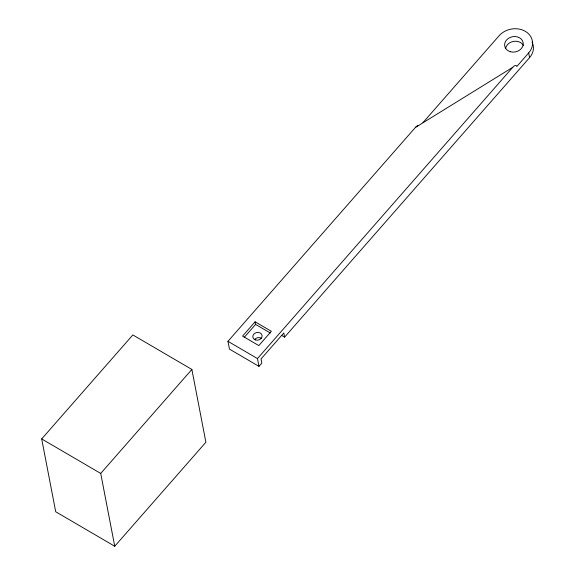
<?xml version="1.0" encoding="UTF-8"?>
<svg xmlns="http://www.w3.org/2000/svg" width="575" height="575" viewBox="0 0 575 575"><rect width="100%" height="100%" fill="white"/><g stroke="black" fill="none" stroke-linecap="round" stroke-linejoin="round"><path stroke-width="0.86" d="M41.688 438.933L132.839 334.938L191.87 369.438L205.886 442.254L114.741 546.25L55.71 511.75L41.688 438.933L100.718 473.433L114.741 546.25M100.718 473.433L191.87 369.438M532.062 42.054A18.752 15.475 -10.9 0 1 529.575 57.629L284.611 337.123L283.806 332.961L261.021 358.958L261.826 363.12L258.973 366.368L229.461 349.118L227.959 341.32L415.366 127.492A5.628 2.314 -59.7 0 1 417.572 125.767M422.934 122.669L499.165 35.693A18.752 15.475 -10.9 0 1 525.313 31.323A18.752 15.475 -10.9 0 1 528.677 52.943L529.575 57.629M255.106 321.799L242.571 336.102L258.808 345.589L271.342 331.286L255.106 321.799L255.609 324.401L270.293 332.982M244.217 337.403L255.609 324.401M258.973 366.368L257.471 358.57L512.756 67.304A5.628 2.314 -59.7 0 1 516.774 66.528L528.677 52.943M415.366 127.492L512.756 67.304M281.657 335.397L284.611 337.123M227.959 341.32L257.471 358.57M254.768 339.343A4.686 3.867 -10.9 0 1 261.309 338.244M505.583 48.516A9.372 7.734 -10.9 0 1 513.633 41.357A9.372 7.734 -10.9 0 1 523.444 45.526M417.96 125.652A5.628 2.314 -59.7 0 1 418.312 125.623M510.327 51.714A9.372 7.734 -10.9 0 0 523.164 42.773A9.372 7.734 -10.9 0 0 508.264 38.475A9.372 7.734 -10.9 0 0 510.327 51.714M255.659 339.99A4.686 3.867 -10.9 0 0 262.078 335.52A4.686 3.867 -10.9 0 0 254.632 333.371A4.686 3.867 -10.9 0 0 255.659 339.99"/></g></svg>
